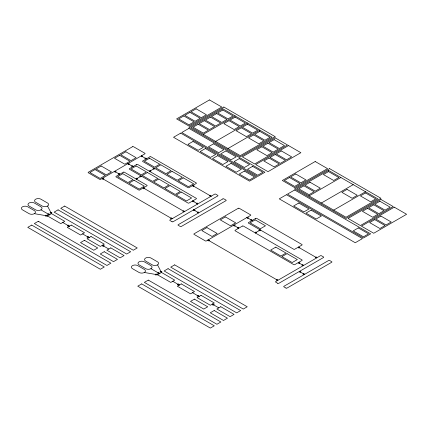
<?xml version="1.0" encoding="UTF-8"?>
<svg xmlns="http://www.w3.org/2000/svg" width="428" height="428" viewBox="0 0 428 428"><rect width="100%" height="100%" fill="white"/><g stroke="black" fill="none" stroke-linecap="round" stroke-linejoin="round"><path stroke-width="0.64" d="M51.483 213.663L51.842 212.481L50.06 212.791L64.751 221.324L60.797 223.609L46.015 215.124L45.48 216.156L47.529 215.947L51.483 213.663L47.529 206.055A3.729 2.151 0 0 0 47.529 203.011L40.944 199.207A3.729 2.151 0 0 0 35.668 199.207A3.729 2.151 0 0 0 35.668 202.251L42.26 206.055A3.729 2.151 0 0 0 47.529 206.055M161.479 272.481L161.838 271.299L160.051 271.609L174.747 280.142L170.793 282.426L156.011 273.941L155.476 274.969L157.525 274.765L161.479 272.481L157.525 264.873A3.729 2.151 0 0 0 157.525 261.829L150.94 258.025A3.729 2.151 0 0 0 145.664 258.025A3.729 2.151 0 0 0 145.664 261.069L152.256 264.873A3.729 2.151 0 0 0 157.525 264.873M136.109 179.038L136.623 178.15L137.65 178.738L136.109 179.038L141.245 176.074L140.732 176.962L139.705 176.368L141.245 176.074M149.479 171.318L149.993 170.43L151.02 171.023L149.479 171.318L154.615 168.354L154.101 169.242L153.074 168.648L154.615 168.354M255.206 232.907L255.719 232.019L256.747 232.613L255.206 232.907L260.342 229.943L259.828 230.836L258.801 230.243L260.342 229.943M203.311 134.312L235.149 115.929M215.632 141.427L247.47 123.045M227.958 148.543L259.796 130.16M309.037 195.901L340.87 177.524M321.358 203.016L353.196 184.639M333.685 210.132L365.523 191.749M34.352 213.663A3.729 2.151 0 0 0 34.352 210.619L27.761 206.815A3.729 2.151 0 0 0 22.491 206.815A3.729 2.151 0 0 0 22.491 209.859L29.083 213.663A3.729 2.151 0 0 0 34.352 213.663L47.529 215.947M144.348 272.481A3.729 2.151 0 0 0 144.348 269.437L137.757 265.633A3.729 2.151 0 0 0 132.487 265.633A3.729 2.151 0 0 0 132.487 268.677L139.079 272.481A3.729 2.151 0 0 0 144.348 272.481L157.525 274.765M141.245 155.91L142.786 156.209L141.759 156.803L141.245 155.91L146.381 158.879L145.868 157.986L144.841 158.579L146.381 158.879M127.897 163.619L129.438 163.919L128.411 164.507L127.897 163.619L133.033 166.583L132.519 165.695L131.492 166.289L133.033 166.583M192.6 185.554L194.141 185.848L193.114 186.442L192.6 185.554L211.084 196.233M114.544 171.328L116.084 171.623L115.057 172.216L114.544 171.328L119.68 174.292L119.166 173.404L118.139 173.998L119.68 174.292M143.3 187.929L144.841 188.229L143.813 188.818L143.3 187.929L184.382 211.646L183.869 210.758L182.842 211.352L184.382 211.646M192.595 200.973L194.135 201.272L193.108 201.866L192.595 200.973L197.731 203.942L197.217 203.049L196.19 203.642L197.731 203.942M246.972 217.504L248.513 217.799L247.486 218.392L246.972 217.504L252.108 220.468L251.594 219.58L250.567 220.174L252.108 220.468M193.617 209.854L195.152 210.148L194.13 210.742L193.617 209.854L198.747 212.818L198.234 211.93L197.206 212.523L198.747 212.818M233.624 225.214L235.165 225.508L234.137 226.102L233.624 225.214L238.754 228.178L238.241 227.289L237.214 227.878L238.754 228.178M172.056 218.762L170.515 218.467L171.542 217.873L172.056 218.762L102.212 178.449M298.327 247.143L299.868 247.438L298.84 248.031L298.327 247.143L316.806 257.822L316.303 256.928L315.276 257.522L316.816 257.817M207.949 240.033L209.485 240.333L208.457 240.927L207.949 240.033L277.783 280.356L277.269 279.463L276.242 280.056L277.783 280.356M298.321 262.567L299.862 262.862L298.835 263.455L298.321 262.567L303.457 265.531L302.944 264.643L301.917 265.237L303.457 265.531M49.509 214.808L47.529 214.428L48.851 213.663L49.509 214.808L40.944 209.859A3.729 2.151 0 0 1 35.668 209.859L29.083 206.055A3.729 2.151 0 0 1 29.083 203.011A3.729 2.151 0 0 1 34.352 203.011L40.944 206.815A3.729 2.151 0 0 1 40.944 209.859M69.277 226.219L67.303 225.84L68.619 225.08L69.277 226.219L62.777 222.464M299.338 271.443L300.879 271.743L299.851 272.336L299.338 271.443L304.474 274.407L303.96 273.519L302.933 274.113L304.474 274.407M89.045 237.631L87.071 237.251L88.387 236.491L89.045 237.631L82.545 233.881M102.313 245.292L104.293 245.672L102.971 246.432L102.313 245.292L108.814 249.048M159.505 273.626L157.525 273.246L158.847 272.481L159.505 273.626L150.94 268.677A3.729 2.151 0 0 1 145.664 268.677L139.079 264.873A3.729 2.151 0 0 1 139.079 261.829A3.729 2.151 0 0 1 144.348 261.829L150.94 265.633A3.729 2.151 0 0 1 150.94 268.677M179.273 285.037L177.294 284.657L178.615 283.898L179.273 285.037L172.773 281.282M199.041 296.449L197.067 296.069L198.383 295.309L199.041 296.449L192.541 292.699M212.309 304.11L214.289 304.49L212.967 305.25L212.309 304.11L218.81 307.866M172.051 221.725L170.002 220.543A0.728 0.417 0 0 1 170.002 219.949L214.674 194.157A0.728 0.417 0 0 1 215.701 194.157L217.75 195.339A0.728 0.417 0 0 1 217.756 195.933L173.083 221.725A0.728 0.417 0 0 1 172.056 221.725M277.772 283.315L275.728 282.132A0.728 0.417 0 0 1 275.728 281.538L320.401 255.746A0.728 0.417 0 0 1 321.428 255.746L323.477 256.928A0.728 0.417 0 0 1 323.482 257.528L278.81 283.32A0.728 0.417 0 0 1 277.783 283.32M285.99 288.06L283.946 286.878A0.728 0.417 0 0 1 283.946 286.284L328.618 260.492A0.728 0.417 0 0 1 329.646 260.492L331.689 261.674A0.728 0.417 0 0 1 331.7 262.268L287.028 288.06A0.728 0.417 0 0 1 286 288.06M209.474 99.922L176.609 118.893L188.93 126.009L221.795 107.037L209.474 99.922M183.794 115.929L178.663 118.893L188.93 124.826L194.066 121.857L183.794 115.929M189.957 112.371L184.821 115.335L195.093 121.268L200.229 118.299L189.957 112.371M196.12 108.814L190.984 111.778L201.256 117.711L206.392 114.747L196.12 108.814M132.519 146.724L88.355 172.216A0.728 0.417 0 0 0 88.355 172.81L99.654 179.332A0.728 0.417 0 0 0 100.682 179.332L144.841 153.839A0.728 0.417 0 0 0 144.841 153.245L133.541 146.724A0.728 0.417 0 0 0 132.519 146.724M95.032 169.552L89.896 172.516L100.168 178.444L105.304 175.48L95.032 169.552M101.195 165.994L96.059 168.958L106.326 174.886L111.462 171.922L101.195 165.994M119.68 155.321L114.544 158.285L124.816 164.213L129.952 161.249L119.68 155.321M125.843 151.763L120.707 154.727L130.979 160.655L136.109 157.691L125.843 151.763M223.849 107.037L188.93 127.196L240.279 156.841L275.199 136.682L223.849 107.037M180.718 133.124L173.527 137.276L249.524 181.151L256.714 176.999L180.718 133.124M188.93 128.384L181.745 132.53L257.742 176.411L264.927 172.259L188.93 128.384M222.822 108.814L190.984 127.196L240.279 155.658L272.117 137.276L222.822 108.814M103.763 178.738L102.736 179.332L102.222 178.444L103.763 178.738M198.175 124.232L193.039 127.196L203.311 133.124L208.447 130.16L198.175 124.232M204.338 120.675L199.202 123.639L209.474 129.566L214.605 126.602L204.338 120.675M210.496 117.117L205.365 120.081L215.632 126.009L220.768 123.045L210.496 117.117M216.659 113.559L211.523 116.523L221.795 122.451L226.931 119.487L216.659 113.559M222.822 110.001L217.686 112.965L227.958 118.893L233.094 115.929L222.822 110.001M31.715 225.08L27.761 227.359L100.339 269.26L104.293 266.981L31.715 225.08M38.306 221.276L34.352 223.555L106.925 265.456L110.879 263.172L38.306 221.276M58.074 209.859L54.121 212.144L126.693 254.045L130.647 251.76L58.074 209.859M64.665 206.055L60.712 208.34L133.285 250.241L137.238 247.956L64.665 206.055M123.296 172.206L116.106 176.357A0.728 0.417 0 0 0 116.106 176.951L138.699 189.995A0.728 0.417 0 0 0 139.726 189.995L146.916 185.848A0.728 0.417 0 0 0 146.916 185.254L124.323 172.206A0.728 0.417 0 0 0 123.296 172.206M136.666 164.491L129.475 168.643A0.728 0.417 0 0 0 129.475 169.237L188.015 203.032A0.728 0.417 0 0 0 189.042 203.032L196.233 198.881A0.728 0.417 0 0 0 196.233 198.287L137.693 164.491A0.728 0.417 0 0 0 136.666 164.491M149.977 156.803L142.786 160.955A0.728 0.417 0 0 0 142.786 161.543L187.972 187.635A0.728 0.417 0 0 0 188.999 187.635L196.19 183.484A0.728 0.417 0 0 0 196.19 182.89L151.004 156.803A0.728 0.417 0 0 0 149.977 156.803M122.783 173.693L117.647 176.657L127.913 182.585L133.049 179.621L122.783 173.693M136.152 165.973L131.016 168.937L141.288 174.865L146.424 171.901L136.152 165.973M149.484 158.274L144.348 161.238L154.62 167.166L159.751 164.202L149.484 158.274M193.039 141.427L187.903 144.391L198.175 150.319L203.311 147.355L193.039 141.427M228.985 120.675L223.849 123.639L234.121 129.566L239.252 126.602L228.985 120.675M235.149 117.117L230.013 120.081L240.279 126.009L245.415 123.045L235.149 117.117M134.076 180.215L128.94 183.179L139.212 189.106L144.348 186.143L134.076 180.215M147.451 172.495L142.315 175.459L152.582 181.392L157.718 178.423L147.451 172.495M160.778 164.796L155.642 167.76L165.914 173.693L171.05 170.724L160.778 164.796M71.257 225.08L67.303 227.359L80.571 235.02L84.525 232.736L71.257 225.08M205.365 148.543L200.229 151.507L210.496 157.434L215.632 154.471L205.365 148.543M213.577 143.797L208.447 146.761L218.713 152.694L223.849 149.725L213.577 143.797M241.306 127.79L236.176 130.754L246.442 136.682L251.578 133.718L241.306 127.79M247.47 124.232L242.334 127.196L252.606 133.124L257.742 130.16L247.47 124.232M172.056 171.328L166.92 174.292L177.192 180.22L182.328 177.256L172.056 171.328M158.745 179.016L153.609 181.98L163.881 187.913L169.017 184.944L158.745 179.016M217.686 155.658L212.55 158.622L222.822 164.55L227.958 161.586L217.686 155.658M225.904 150.913L220.768 153.877L231.04 159.804L236.176 156.841L225.904 150.913M253.633 134.906L248.497 137.869L258.769 143.797L263.905 140.833L253.633 134.906M259.796 131.348L254.66 134.312L264.927 140.24L270.063 137.276L259.796 131.348M170.044 185.538L164.908 188.502L175.18 194.435L180.311 191.471L170.044 185.538M183.355 177.85L178.219 180.814L188.486 186.747L193.622 183.778L183.355 177.85M84.46 240.311L80.507 242.596L93.775 250.252L97.728 247.973L84.46 240.311M91.025 236.491L87.071 238.776L100.339 246.432L104.293 244.153L91.025 236.491M181.338 192.06L176.208 195.029L186.474 200.957L191.61 197.993L181.338 192.06M231.04 163.362L225.904 166.332L236.176 172.259L241.306 169.295L231.04 163.362M239.252 158.622L234.121 161.586L244.388 167.514L249.524 164.55L239.252 158.622M275.199 137.869L242.334 156.841L254.66 163.956L287.525 144.985L275.199 137.869M261.85 146.761L256.714 149.725L266.981 155.658L272.117 152.694L261.85 146.761M268.008 143.203L262.878 146.167L273.144 152.101L278.28 149.137L268.008 143.203M274.171 139.646L269.035 142.61L279.307 148.543L284.443 145.579L274.171 139.646M104.202 251.707L100.248 253.991L113.516 261.652L117.47 259.368L104.202 251.707M110.793 247.903L106.84 250.187L120.108 257.849L124.061 255.564L110.793 247.903M244.388 171.072L239.252 174.036L249.524 179.969L254.66 176.999L244.388 171.072M252.606 166.332L247.47 169.295L257.742 175.223L262.878 172.259L252.606 166.332M288.552 145.579L255.687 164.55L268.008 171.665L300.873 152.694L288.552 145.579M269.035 158.028L263.905 160.992L274.171 166.92L279.307 163.956L269.035 158.028M275.199 154.471L270.063 157.434L280.335 163.362L285.471 160.398L275.199 154.471M281.362 150.913L276.226 153.877L286.498 159.804L291.629 156.841L281.362 150.913M210.576 195.339L209.549 195.928L211.09 196.227L210.576 195.339M222.892 198.902L178.219 224.695A0.728 0.417 0 0 0 178.219 225.283L180.263 226.466A0.728 0.417 0 0 0 181.301 226.471L225.973 200.679A0.728 0.417 0 0 0 225.973 200.085L223.919 198.902A0.728 0.417 0 0 0 222.892 198.902M315.195 161.511L282.336 180.488L294.657 187.603L327.522 168.627L315.195 161.511M289.521 177.524L284.39 180.488L294.657 186.415L299.793 183.452L289.521 177.524M295.684 173.966L290.548 176.93L300.82 182.858L305.956 179.894L295.684 173.966M238.241 208.313L194.082 233.811A0.728 0.417 0 0 0 194.082 234.405L205.381 240.927A0.728 0.417 0 0 0 206.408 240.927L250.567 215.428A0.728 0.417 0 0 0 250.567 214.835L239.268 208.313A0.728 0.417 0 0 0 238.241 208.313M206.922 227.584L201.786 230.548L212.053 236.475L217.189 233.511L206.922 227.584M225.406 216.91L220.27 219.874L230.542 225.807L235.673 222.838L225.406 216.91M329.576 168.627L294.657 188.785L346.006 218.435L380.925 198.276L329.576 168.627M286.439 194.719L279.254 198.865L355.251 242.746L362.441 238.594L286.439 194.719M294.657 189.973L287.466 194.125L363.468 238L370.653 233.849L294.657 189.973M328.549 170.408L296.711 188.785L346.006 217.247L377.844 198.865L328.549 170.408M303.901 185.822L298.765 188.785L309.037 194.719L314.168 191.749L303.901 185.822M310.065 182.264L304.929 185.228L315.195 191.161L320.331 188.197L310.065 182.264M328.549 171.591L323.413 174.554L333.685 180.488L338.821 177.524L328.549 171.591M141.711 283.898L137.757 286.177L210.335 328.078L214.289 325.799L141.711 283.898M148.302 280.094L144.348 282.373L216.921 324.274L220.875 321.99L148.302 280.094M168.07 268.677L164.117 270.961L236.689 312.863L240.643 310.578L168.07 268.677M174.661 264.873L170.708 267.158L243.281 309.059L247.234 306.774L174.661 264.873M242.392 226.08L235.202 230.232A0.728 0.417 0 0 0 235.202 230.826L293.742 264.622A0.728 0.417 0 0 0 294.769 264.622L301.959 260.47A0.728 0.417 0 0 0 301.959 259.882L243.42 226.08A0.728 0.417 0 0 0 242.392 226.08M255.703 218.392L248.513 222.544A0.728 0.417 0 0 0 248.513 223.138L293.699 249.224A0.728 0.417 0 0 0 294.726 249.224L301.917 245.073A0.728 0.417 0 0 0 301.917 244.484L256.73 218.392A0.728 0.417 0 0 0 255.703 218.392M255.211 219.864L250.075 222.833L260.342 228.761L265.478 225.797L255.211 219.864M298.765 203.016L293.629 205.98L303.901 211.914L309.037 208.95L298.765 203.016M181.253 283.898L177.294 286.177L190.562 293.838L194.515 291.554L181.253 283.898M311.092 210.132L305.956 213.096L316.222 219.029L321.358 216.06L311.092 210.132M347.033 189.379L341.897 192.343L352.169 198.276L357.305 195.307L347.033 189.379M365.523 192.937L360.387 195.901L370.653 201.834L375.789 198.865L365.523 192.937M275.771 247.133L270.635 250.096L280.902 256.024L286.038 253.06L275.771 247.133M194.456 299.129L190.503 301.414L203.771 309.07L207.724 306.79L194.456 299.129M201.021 295.309L197.067 297.594L210.335 305.25L214.289 302.971L201.021 295.309M287.065 253.654L281.929 256.618L292.201 262.546L297.337 259.582L287.065 253.654M380.925 199.459L348.06 218.435L360.387 225.551L393.246 206.574L380.925 199.459M367.572 208.356L362.441 211.32L372.708 217.247L377.844 214.284L367.572 208.356M373.735 204.798L368.599 207.762L378.871 213.69L384.007 210.726L373.735 204.798M379.898 201.24L374.762 204.204L385.034 210.132L390.17 207.168L379.898 201.24M214.198 310.525L210.244 312.809L223.512 320.47L227.466 318.186L214.198 310.525M220.789 306.721L216.836 309.005L230.104 316.666L234.057 314.382L220.789 306.721M358.332 227.921L353.196 230.885L363.468 236.812L368.599 233.849L358.332 227.921M394.274 207.168L361.414 226.144L373.735 233.255L406.6 214.284L394.274 207.168M374.762 219.618L369.626 222.587L379.898 228.515L385.034 225.551L374.762 219.618M380.925 216.06L375.789 219.029L386.061 224.957L391.197 221.993L380.925 216.06"/></g></svg>
